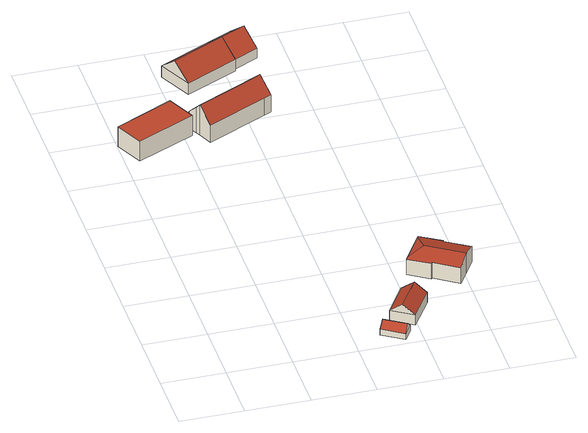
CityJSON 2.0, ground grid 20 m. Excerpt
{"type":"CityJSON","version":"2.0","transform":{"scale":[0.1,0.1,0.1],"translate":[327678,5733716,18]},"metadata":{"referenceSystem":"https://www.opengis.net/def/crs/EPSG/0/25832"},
"CityObjects":{
"building1":{"type":"Building","attributes":{"Geometrietyp2DReferenz":"3000","Gemeindeschluessel":"05170012","function":"31001_2720","roofType":"1000","measuredHeight":7.01},"address":[{"country":"Germany","locality":"Hamminkeln","thoroughfareNumber":"6","thoroughfareName":"Duisburger Straße"}],"geometry":[{"type":"Solid","lod":"2","boundaries":[[[[0,1,2,3]],[[4,5,1,0]],[[6,7,5,4]],[[3,2,7,6]],[[4,0,3,6]],[[1,5,7,2]]]],"semantics":{"surfaces":[{"type":"WallSurface"},{"type":"RoofSurface"},{"type":"GroundSurface"}],"values":[[0,0,0,0,1,2]]}}]},
"building2":{"type":"Building","attributes":{"Geometrietyp2DReferenz":"3000","Gemeindeschluessel":"05170012","function":"51009_1610","roofType":"3100","measuredHeight":4.2},"geometry":[{"type":"Solid","lod":"2","boundaries":[[[[8,9,10,11]],[[12,13,9,8]],[[14,15,13,12]],[[11,10,15,14]],[[8,16,12]],[[14,17,11]],[[11,17,16,8]],[[12,16,17,14]],[[9,13,15,10]]]],"semantics":{"surfaces":[{"type":"WallSurface"},{"type":"RoofSurface"},{"type":"GroundSurface"}],"values":[[0,0,0,0,0,0,1,1,2]]}}]},
"building3":{"type":"Building","attributes":{"Geometrietyp2DReferenz":"3000","Gemeindeschluessel":"05170012","function":"31001_2463","roofType":"3100","measuredHeight":6.53},"geometry":[{"type":"Solid","lod":"2","boundaries":[[[[18,19,20,21]],[[22,23,19,18]],[[24,25,23,22]],[[21,20,25,24]],[[18,26,22]],[[24,27,21]],[[21,27,26,18]],[[22,26,27,24]],[[19,23,25,20]]]],"semantics":{"surfaces":[{"type":"WallSurface"},{"type":"RoofSurface"},{"type":"GroundSurface"}],"values":[[0,0,0,0,0,0,1,1,2]]}}]},
"building4":{"type":"Building","attributes":{"Geometrietyp2DReferenz":"3000","Gemeindeschluessel":"05170012","function":"31001_2726","roofType":"3100","measuredHeight":10.64},"address":[{"country":"Germany","locality":"Hamminkeln","thoroughfareNumber":"6","thoroughfareName":"Duisburger Straße"}],"geometry":[{"type":"Solid","lod":"2","boundaries":[[[[28,29,30,31]],[[32,33,29,28]],[[34,35,33,32]],[[36,37,35,34]],[[38,39,37,36]],[[40,41,39,38]],[[42,43,41,40]],[[44,45,43,42]],[[31,30,45,44]],[[28,31,44,42,40,32]],[[38,36,34,32,40]],[[29,33,35,37,39,41,43,45,30]]]],"semantics":{"surfaces":[{"type":"WallSurface"},{"type":"RoofSurface"},{"type":"GroundSurface"}],"values":[[0,0,0,0,0,0,0,0,0,1,1,2]]}}]},
"building5":{"type":"Building","attributes":{"Geometrietyp2DReferenz":"3000","Gemeindeschluessel":"05170012","function":"31001_2724","roofType":"3100","measuredHeight":8.87},"address":[{"country":"Germany","locality":"Hamminkeln","thoroughfareNumber":"6","thoroughfareName":"Duisburger Straße"}],"geometry":[{"type":"Solid","lod":"2","boundaries":[[[[46,47,48,49]],[[50,51,47,46]],[[52,53,51,50]],[[49,48,53,52]],[[46,54,50]],[[52,55,49]],[[49,55,54,46]],[[50,54,55,52]],[[47,51,53,48]]]],"semantics":{"surfaces":[{"type":"WallSurface"},{"type":"RoofSurface"},{"type":"GroundSurface"}],"values":[[0,0,0,0,0,0,1,1,2]]}}]},
"building6":{"type":"Building","attributes":{"name":"Höfges","Geometrietyp2DReferenz":"3000","Gemeindeschluessel":"05170012","function":"31001_1010","roofType":"5000","measuredHeight":7.19},"address":[{"country":"Germany","locality":"Hamminkeln","thoroughfareNumber":"8","thoroughfareName":"Duisburger Straße"}],"geometry":[{"type":"Solid","lod":"2","boundaries":[[[[56,57,58,59]],[[60,61,57,56]],[[62,63,61,60]],[[64,65,63,62]],[[66,67,65,64]],[[68,69,67,66]],[[70,71,69,68]],[[72,73,71,70]],[[74,75,73,72]],[[76,77,75,74]],[[59,58,77,76]],[[74,72,70,68,66,64,78]],[[64,62,78]],[[62,60,56,59,76,74,78]],[[57,61,63,65,67,69,71,73,75,77,58]]]],"semantics":{"surfaces":[{"type":"WallSurface"},{"type":"RoofSurface"},{"type":"GroundSurface"}],"values":[[0,0,0,0,0,0,0,0,0,0,0,1,1,1,2]]}}]},
"building7":{"type":"Building","attributes":{"name":"Kleinhingendahlshof","Geometrietyp2DReferenz":"3000","Gemeindeschluessel":"05170012","function":"31001_1010","roofType":"3100","measuredHeight":8.28},"address":[{"country":"Germany","locality":"Hamminkeln","thoroughfareNumber":"6","thoroughfareName":"Duisburger Straße"}],"geometry":[{"type":"Solid","lod":"2","boundaries":[[[[49,79,80,81]],[[52,82,79,49]],[[83,84,82,52]],[[81,80,84,83]],[[49,55,52]],[[83,85,81]],[[81,85,55,49]],[[52,55,85,83]],[[79,82,84,80]]]],"semantics":{"surfaces":[{"type":"WallSurface"},{"type":"RoofSurface"},{"type":"GroundSurface"}],"values":[[0,0,0,0,0,0,1,1,2]]}}]}
},
"vertices":[
[226,1173,74],[226,1173,4],[183,1263,4],[183,1263,74],[44,1089,74],[44,1089,4],[2,1178,74],[2,1178,4],
[477,49,34],[477,49,13],[543,6,13],[543,6,34],[500,86,34],[500,86,13],[567,44,34],[567,44,13],[489,67,55],[555,25,55],
[587,215,46],[587,215,11],[524,115,11],[524,115,46],[654,173,46],[654,173,11],[591,73,46],[591,73,11],[621,194,76],[557,94,76],
[266,1124,64],[266,1124,4],[453,1213,4],[453,1213,64],[246,1168,111],[246,1168,4],[240,1180,98],[240,1180,4],[225,1211,64],[225,1211,4],[436,1311,64],[436,1311,4],[456,1268,111],[456,1268,4],[457,1266,109],[457,1266,4],[477,1224,64],[477,1224,4],
[261,1346,64],[261,1346,24],[425,1424,24],[425,1424,64],[210,1451,64],[210,1451,24],[375,1529,64],[375,1529,24],[236,1398,113],[400,1477,113],
[699,287,62],[699,287,7],[701,291,7],[701,291,63],[634,328,61],[634,328,7],[637,332,63],[637,332,7],[696,426,63],[696,426,7],[699,429,62],[699,429,7],[763,389,62],[763,389,7],[761,385,63],[761,385,7],[835,337,63],[835,337,7],[805,290,78],[805,290,7],[775,243,63],[775,243,7],[696,360,78],
[425,1424,30],[501,1460,30],[501,1460,64],[375,1529,30],[451,1565,64],[451,1565,30],[476,1513,113]
]}
